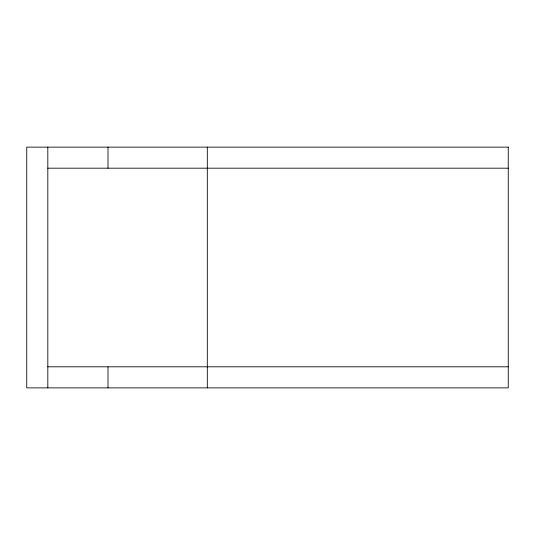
<?xml version="1.0" encoding="UTF-8"?>
<svg xmlns="http://www.w3.org/2000/svg" width="535" height="535" viewBox="0 0 535 535"><rect width="100%" height="100%" fill="white"/><g stroke="black" fill="none" stroke-linecap="round" stroke-linejoin="round"><path stroke-width="0.8" d="M47.816 168.191L508.25 168.191M47.816 366.809L508.25 366.809M207.312 147.125L207.312 387.875M108.003 147.125L108.003 168.191M108.003 366.809L108.003 387.875M47.816 147.125L47.816 387.875M508.25 147.125L26.75 147.125L26.75 387.875L508.25 387.875L508.25 147.125"/></g></svg>
